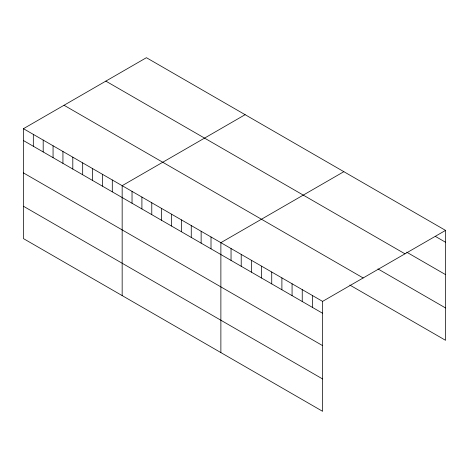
<?xml version="1.0" encoding="UTF-8"?>
<svg xmlns="http://www.w3.org/2000/svg" width="469" height="469" viewBox="0 0 469 469"><rect width="100%" height="100%" fill="white"/><g stroke="black" fill="none" stroke-linecap="round" stroke-linejoin="round"><path stroke-width="0.7" d="M23.45 128.688L322.584 301.385L322.584 411.307L23.45 238.604L23.45 128.688L146.416 57.693L445.55 230.396L445.55 340.312L349.827 285.052M245.129 114.682L122.163 185.677L122.163 295.599M343.847 171.677L220.876 242.666L220.876 352.588M322.584 301.385L445.55 230.396M435.379 236.388L445.55 242.262M406.664 252.17L445.55 274.617M105.836 81.119L404.97 253.823M377.944 268.925L445.55 307.957M64.03 105.255L363.164 277.959M23.45 140.553L322.584 313.257M23.45 172.909L322.584 345.612M23.45 206.249L322.584 378.952M312.413 295.517L312.413 307.383M302.241 289.643L302.241 301.514M292.07 283.774L292.07 295.64M281.898 277.9L281.898 289.766M271.733 272.026L271.733 283.897M261.561 266.158L261.561 278.023M251.39 260.283L251.39 272.155M241.218 254.415L241.218 266.281M231.047 248.541L231.047 260.406M211.009 236.968L211.009 248.84M201.137 231.27L201.137 243.135M191.264 225.571L191.264 237.437M181.392 219.873L181.392 231.739M171.519 214.175L171.519 226.04M161.647 208.476L161.647 220.342M151.78 202.772L151.78 214.644M141.908 197.074L141.908 208.945M132.035 191.375L132.035 203.241M112.29 179.979L112.29 191.844M102.424 174.28L102.424 186.146M92.551 168.582L92.551 180.448M82.679 162.878L82.679 174.749M72.806 157.179L72.806 169.051M62.934 151.481L62.934 163.347M53.061 145.783L53.061 157.648M43.195 140.084L43.195 151.95M33.322 134.386L33.322 146.252"/></g></svg>
